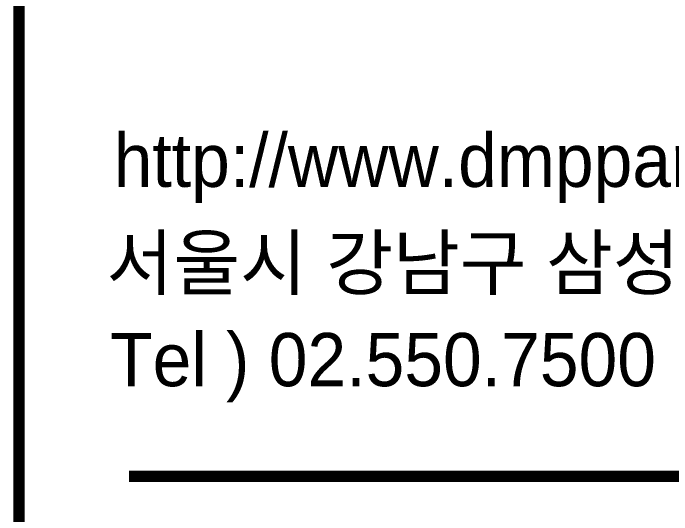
# Model space of a CAD drawing. Header units: millimetres. Extents: x 8410 to 16820, y 0 to 5940.
# Drawn here: x 15917.5 to 16202.1, y 5239.8 to 5456.5 of the extents above; entities that cross this region are included whole.
import ezdxf

# ---------------------------------------------------------------- set-up
doc = ezdxf.new("R2010")
doc.units = ezdxf.units.MM
doc.header["$LTSCALE"] = 500
doc.layers.add('001dmp-FORM', color=9, linetype='Continuous')
doc.styles.add('돋움', font='Dotum.ttf')

# ---------------------------------------------------------------- blocks, each defined once
blk = doc.blocks.new('FORM_ELEC_SUKWOO$0$')
at = {"layer": '001dmp-FORM', "const_width": 96.2}
for points in [[(144420.1, 3846.1), (144420.1, 110382.3)], [(145335, 101082.3), (156729.9, 101082.3)]]:
    blk.add_lwpolyline(points, dxfattribs=at)
at = {"layer": '001dmp-FORM', "style": '돋움'}
for s, p in [('http://www.dmppartners.com', (145207.1, 103486.9)), ('서울시 강남구 삼성동 142-22 시사빌딩 6층', (145147.3, 102636.5)), ('Tel ) 02.550.7500    Fax ) 02.550.7506', (145177.2, 101830.9))]:
    blk.add_text(s, height=442.299, dxfattribs=at).set_placement(p)
blk = doc.blocks.new('FORM_ELEC_SUKWOO')
at = {"layer": '001dmp-FORM'}
blk.add_blockref('FORM_ELEC_SUKWOO$0$', (12.1, -1), dxfattribs=at)

msp = doc.modelspace()

# ---------------------------------------------------------------- block references
at = {"color": 4, "xscale": 0.0520010724504119, "yscale": 0.0520010724504119, "zscale": 0.0520010724504119}
msp.add_blockref('FORM_ELEC_SUKWOO', (8409.37, 0.05), dxfattribs=at)

doc.saveas('drawing.dxf')
